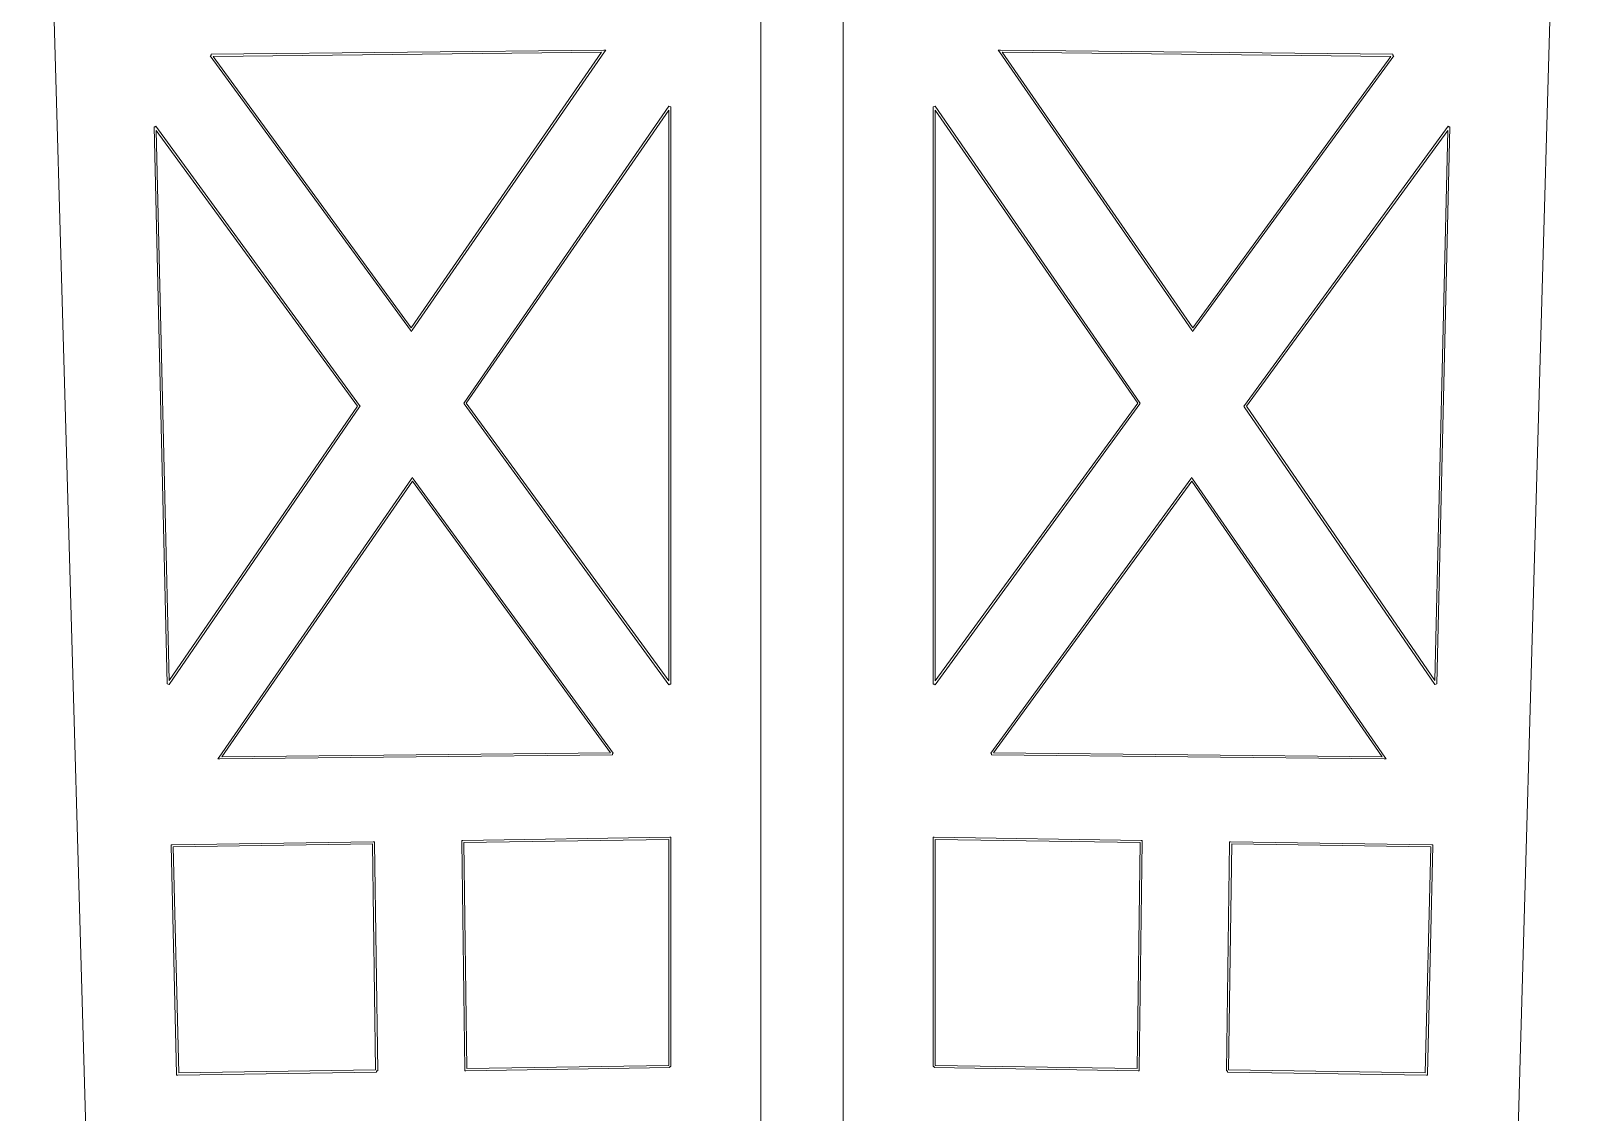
# Model space of a CAD drawing. Header units: inches. Extents: x -28.6 to 20.8, y -14.2 to 28.3.
# Drawn here: x -9.966 to -7.776, y 25.534 to 27.069 of the extents above; entities that cross this region are included whole.
import ezdxf

# ---------------------------------------------------------------- set-up
doc = ezdxf.new("R2010")
doc.units = ezdxf.units.IN
doc.header["$MEASUREMENT"] = 0
doc.layers.add('Layer 1', color=7, linetype='Continuous')

msp = doc.modelspace()

# ---------------------------------------------------------------- linework, layer by layer
at = {"layer": 'Layer 1', "lineweight": 9}
for points, knots in [([(-8.7305, 28.2696), (-8.7349, 28.271), (-8.7394, 28.272), (-8.7438, 28.2726), (-8.7438, 28.2726), (-8.7454, 28.2727), (-8.7471, 28.2727), (-8.7489, 28.2726), (-8.7489, 28.2726), (-8.7506, 28.2725), (-8.7525, 28.2723), (-8.7545, 28.272), (-8.7545, 28.272), (-8.7545, 28.272), (-8.7547, 28.2735), (-8.7547, 28.2735), (-8.7547, 28.2735), (-8.7547, 28.2735), (-8.7545, 28.272), (-8.7545, 28.272), (-8.7545, 28.272), (-8.759, 28.2714), (-8.7634, 28.2704), (-8.7678, 28.269), (-8.7678, 28.269), (-8.7678, 28.269), (-8.7678, 28.269), (-8.7678, 28.269), (-8.7678, 28.269), (-8.7722, 28.2676), (-8.7766, 28.2659), (-8.7809, 28.2637), (-8.7809, 28.2637), (-8.7909, 28.2566), (-8.7986, 28.249), (-8.8039, 28.2409), (-8.8039, 28.2409), (-8.8092, 28.2327), (-8.8121, 28.224), (-8.8129, 28.2146), (-8.8129, 28.2146), (-8.8129, 28.2146), (-8.8129, 25.4254), (-8.8129, 25.4254), (-8.8129, 25.4254), (-8.8129, 25.4254), (-8.8144, 25.4254), (-8.8144, 25.4254), (-8.8144, 25.4254), (-8.8144, 25.4254), (-8.8144, 25.4239), (-8.8144, 25.4239), (-8.8144, 25.4239), (-8.8144, 25.4239), (-8.9284, 25.4239), (-8.9284, 25.4239), (-8.9284, 25.4239), (-8.9284, 25.4239), (-8.9284, 25.4254), (-8.9284, 25.4254), (-8.9284, 25.4254), (-8.9284, 25.4254), (-8.9299, 25.4254), (-8.9299, 25.4254), (-8.9299, 25.4254), (-8.9299, 25.4254), (-8.9299, 28.2153), (-8.9299, 28.2153), (-8.9299, 28.2153), (-8.9307, 28.2247), (-8.9337, 28.2334), (-8.939, 28.2415), (-8.939, 28.2415), (-8.9443, 28.2497), (-8.9519, 28.2573), (-8.962, 28.2644), (-8.962, 28.2644), (-8.9666, 28.2667), (-8.9713, 28.2686), (-8.9761, 28.27), (-8.9761, 28.27), (-8.9809, 28.2715), (-8.9857, 28.2725), (-8.9904, 28.2729), (-8.9904, 28.2729), (-8.9904, 28.2729), (-8.9904, 28.2729), (-8.9904, 28.2729), (-8.9904, 28.2729), (-8.9915, 28.273), (-8.9928, 28.273), (-8.9943, 28.273), (-8.9943, 28.273), (-8.9958, 28.2729), (-8.9975, 28.2728), (-8.9994, 28.2726), (-8.9994, 28.2726), (-9.0038, 28.272), (-9.0083, 28.271), (-9.0127, 28.2696), (-9.0127, 28.2696), (-9.0127, 28.2696), (-9.0127, 28.2696), (-9.0127, 28.2696), (-9.0127, 28.2696), (-9.0171, 28.2682), (-9.0214, 28.2664), (-9.0257, 28.2643), (-9.0257, 28.2643), (-9.0358, 28.2572), (-9.0435, 28.2496), (-9.0488, 28.2415), (-9.0488, 28.2415), (-9.054, 28.2333), (-9.057, 28.2246), (-9.0578, 28.2152), (-9.0578, 28.2152), (-9.0578, 28.2097), (-9.0577, 28.1878), (-9.0577, 28.1659), (-9.0577, 28.1659), (-9.0577, 28.1439), (-9.0577, 28.1219), (-9.0576, 28.1166), (-9.0576, 28.1166), (-9.0576, 28.1166), (-9.0591, 28.1166), (-9.0591, 28.1166), (-9.0591, 28.1166), (-9.0591, 28.1166), (-9.0591, 28.1151), (-9.0591, 28.1151), (-9.0591, 28.1151), (-9.0591, 28.1151), (-9.818, 28.1073), (-9.818, 28.1073), (-9.818, 28.1073), (-9.818, 28.1073), (-9.818, 28.1088), (-9.818, 28.1088), (-9.818, 28.1088), (-9.818, 28.1088), (-9.8195, 28.1089), (-9.8195, 28.1089), (-9.8195, 28.1089), (-9.8174, 28.1449), (-9.8181, 28.1741), (-9.8215, 28.1964), (-9.8215, 28.1964), (-9.8248, 28.2185), (-9.8309, 28.2338), (-9.8395, 28.2425), (-9.8395, 28.2425), (-9.8527, 28.2557), (-9.8671, 28.2634), (-9.8827, 28.2654), (-9.8827, 28.2654), (-9.8983, 28.2674), (-9.9151, 28.2637), (-9.9331, 28.2546), (-9.9331, 28.2546), (-9.9442, 28.2459), (-9.9523, 28.2366), (-9.9576, 28.2264), (-9.9576, 28.2264), (-9.9629, 28.2163), (-9.9654, 28.2054), (-9.9649, 28.1937), (-9.9649, 28.1937), (-9.9649, 28.1937), (-9.9664, 28.1936), (-9.9664, 28.1936), (-9.9664, 28.1936), (-9.9664, 28.1936), (-9.9649, 28.1937), (-9.9649, 28.1937), (-9.9649, 28.1937), (-9.9649, 28.1937), (-9.7894, 22.0477), (-9.7894, 22.0477), (-9.7894, 22.0477), (-9.7894, 22.0477), (-9.7909, 22.0476), (-9.7909, 22.0476), (-9.7909, 22.0476), (-9.7909, 22.0476), (-9.7894, 22.0476), (-9.7894, 22.0476), (-9.7894, 22.0476), (-9.7928, 21.9938), (-9.7875, 21.9606), (-9.7738, 21.9479), (-9.7738, 21.9479), (-9.7738, 21.9479), (-9.7738, 21.9478), (-9.7738, 21.9478), (-9.7738, 21.9478), (-9.7633, 21.9374), (-9.7519, 21.9313), (-9.7396, 21.9298), (-9.7396, 21.9298), (-9.7273, 21.9282), (-9.714, 21.931), (-9.6998, 21.9383), (-9.6998, 21.9383), (-9.6909, 21.945), (-9.6842, 21.9522), (-9.6799, 21.9601), (-9.6799, 21.9601), (-9.6755, 21.968), (-9.6735, 21.9765), (-9.6737, 21.9856), (-9.6737, 21.9856), (-9.6737, 21.9856), (-9.6756, 22.0672), (-9.6756, 22.0672), (-9.6756, 22.0672), (-9.6756, 22.0672), (-9.6741, 22.0673), (-9.6741, 22.0673), (-9.6741, 22.0673), (-9.6741, 22.0673), (-9.6741, 22.0688), (-9.6741, 22.0688), (-9.6741, 22.0688), (-9.6741, 22.0688), (-9.0591, 22.0776), (-9.0591, 22.0776), (-9.0591, 22.0776), (-9.0591, 22.0776), (-9.0591, 22.0761), (-9.0591, 22.0761), (-9.0591, 22.0761), (-9.0591, 22.0761), (-9.0576, 22.0759), (-9.0576, 22.0759), (-9.0576, 22.0759), (-9.0737, 21.9271), (-9.0987, 21.8015), (-9.1326, 21.6993), (-9.1326, 21.6993), (-9.1664, 21.5973), (-9.2092, 21.5185), (-9.2608, 21.4629), (-9.2608, 21.4629), (-9.2608, 21.4629), (-9.2573, 21.4231), (-9.2573, 21.4231), (-9.2573, 21.4231), (-9.2349, 21.4266), (-9.2124, 21.4298), (-9.1899, 21.4328), (-9.1899, 21.4328), (-9.1351, 21.4399), (-9.0798, 21.4453), (-9.0241, 21.4489), (-9.0241, 21.4489), (-9.0241, 21.4489), (-9.024, 21.4474), (-9.024, 21.4474), (-9.024, 21.4474), (-9.024, 21.4474), (-9.0225, 21.4475), (-9.0225, 21.4475), (-9.0225, 21.4475), (-9.0225, 21.4475), (-8.994, 21.0458), (-8.994, 21.0458), (-8.994, 21.0458), (-8.994, 21.0458), (-8.8616, 21.1797), (-8.8616, 21.1797), (-8.8616, 21.1797), (-8.8616, 21.1797), (-8.8605, 21.1786), (-8.8605, 21.1786), (-8.8605, 21.1786), (-8.8605, 21.1786), (-8.8594, 21.1797), (-8.8594, 21.1797), (-8.8594, 21.1797), (-8.8594, 21.1797), (-8.727, 21.0458), (-8.727, 21.0458), (-8.727, 21.0458), (-8.727, 21.0458), (-8.6985, 21.4475), (-8.6985, 21.4475), (-8.6985, 21.4475), (-8.6985, 21.4475), (-8.697, 21.4474), (-8.697, 21.4474), (-8.697, 21.4474), (-8.697, 21.4474), (-8.6969, 21.4493), (-8.6969, 21.4493), (-8.6969, 21.4493), (-8.6419, 21.4456), (-8.5868, 21.4402), (-8.5316, 21.4328), (-8.5316, 21.4328), (-8.5161, 21.4308), (-8.5007, 21.4286), (-8.4853, 21.4263), (-8.4853, 21.4263), (-8.4853, 21.4263), (-8.4821, 21.4629), (-8.4821, 21.4629), (-8.4821, 21.4629), (-8.5337, 21.5185), (-8.5765, 21.5973), (-8.6103, 21.6993), (-8.6103, 21.6993), (-8.6442, 21.8015), (-8.6692, 21.9271), (-8.6852, 22.0759), (-8.6852, 22.0759), (-8.6852, 22.0759), (-8.6838, 22.0761), (-8.6838, 22.0761), (-8.6838, 22.0761), (-8.6838, 22.0761), (-8.6837, 22.0776), (-8.6837, 22.0776), (-8.6837, 22.0776), (-8.6837, 22.0776), (-8.0687, 22.0688), (-8.0687, 22.0688), (-8.0687, 22.0688), (-8.0687, 22.0688), (-8.0688, 22.0673), (-8.0688, 22.0673), (-8.0688, 22.0673), (-8.0688, 22.0673), (-8.0673, 22.0672), (-8.0673, 22.0672), (-8.0673, 22.0672), (-8.0673, 22.0672), (-8.0692, 21.9856), (-8.0692, 21.9856), (-8.0692, 21.9856), (-8.0694, 21.9765), (-8.0673, 21.968), (-8.063, 21.9601), (-8.063, 21.9601), (-8.0586, 21.9522), (-8.052, 21.945), (-8.0431, 21.9383), (-8.0431, 21.9383), (-8.0288, 21.931), (-8.0155, 21.9282), (-8.0032, 21.9298), (-8.0032, 21.9298), (-7.9909, 21.9313), (-7.9795, 21.9374), (-7.9691, 21.9478), (-7.9691, 21.9478), (-7.9691, 21.9478), (-7.9691, 21.9479), (-7.9691, 21.9479), (-7.9691, 21.9479), (-7.9553, 21.9606), (-7.9501, 21.9938), (-7.9534, 22.0476), (-7.9534, 22.0476), (-7.9534, 22.0476), (-7.9519, 22.0476), (-7.9519, 22.0476), (-7.9519, 22.0476), (-7.9519, 22.0476), (-7.9534, 22.0477), (-7.9534, 22.0477), (-7.9534, 22.0477), (-7.9534, 22.0477), (-7.778, 28.1937), (-7.778, 28.1937), (-7.778, 28.1937), (-7.778, 28.1937), (-7.7765, 28.1936), (-7.7765, 28.1936), (-7.7765, 28.1936), (-7.7765, 28.1936), (-7.778, 28.1937), (-7.778, 28.1937), (-7.778, 28.1937), (-7.7775, 28.2054), (-7.7799, 28.2163), (-7.7852, 28.2264), (-7.7852, 28.2264), (-7.7905, 28.2366), (-7.7987, 28.2459), (-7.8097, 28.2546), (-7.8097, 28.2546), (-7.8278, 28.2637), (-7.8446, 28.2674), (-7.8602, 28.2654), (-7.8602, 28.2654), (-7.8757, 28.2634), (-7.8901, 28.2557), (-7.9034, 28.2425), (-7.9034, 28.2425), (-7.912, 28.2338), (-7.918, 28.2185), (-7.9214, 28.1964), (-7.9214, 28.1964), (-7.9248, 28.1741), (-7.9254, 28.1449), (-7.9234, 28.1089), (-7.9234, 28.1089), (-7.9234, 28.1089), (-7.9249, 28.1088), (-7.9249, 28.1088), (-7.9249, 28.1088), (-7.9249, 28.1088), (-7.9249, 28.1073), (-7.9249, 28.1073), (-7.9249, 28.1073), (-7.9249, 28.1073), (-8.6838, 28.1151), (-8.6838, 28.1151), (-8.6838, 28.1151), (-8.6838, 28.1151), (-8.6838, 28.1166), (-8.6838, 28.1166), (-8.6838, 28.1166), (-8.6838, 28.1166), (-8.6852, 28.1166), (-8.6852, 28.1166), (-8.6852, 28.1166), (-8.6853, 28.1218), (-8.6853, 28.1439), (-8.6853, 28.1659), (-8.6853, 28.1659), (-8.6854, 28.1878), (-8.6854, 28.2097), (-8.6854, 28.2152), (-8.6854, 28.2152), (-8.6862, 28.2246), (-8.6892, 28.2333), (-8.6945, 28.2415), (-8.6945, 28.2415), (-8.6998, 28.2496), (-8.7074, 28.2572), (-8.7175, 28.2643), (-8.7175, 28.2643), (-8.7218, 28.2664), (-8.7262, 28.2682), (-8.7305, 28.2696), (-8.7305, 28.2696), (-8.7305, 28.2696), (-8.7305, 28.2696), (-8.7305, 28.2696)], [0, 0, 0, 0, 0.00885, 0.00885, 0.00885, 0.00885, 0.017699, 0.017699, 0.017699, 0.017699, 0.026549, 0.026549, 0.026549, 0.026549, 0.035398, 0.035398, 0.035398, 0.035398, 0.044248, 0.044248, 0.044248, 0.044248, 0.053097, 0.053097, 0.053097, 0.053097, 0.061947, 0.061947, 0.061947, 0.061947, 0.070796, 0.070796, 0.070796, 0.070796, 0.079646, 0.079646, 0.079646, 0.079646, 0.088496, 0.088496, 0.088496, 0.088496, 0.097345, 0.097345, 0.097345, 0.097345, 0.106195, 0.106195, 0.106195, 0.106195, 0.115044, 0.115044, 0.115044, 0.115044, 0.123894, 0.123894, 0.123894, 0.123894, 0.132743, 0.132743, 0.132743, 0.132743, 0.141593, 0.141593, 0.141593, 0.141593, 0.150442, 0.150442, 0.150442, 0.150442, 0.159292, 0.159292, 0.159292, 0.159292, 0.168142, 0.168142, 0.168142, 0.168142, 0.176991, 0.176991, 0.176991, 0.176991, 0.185841, 0.185841, 0.185841, 0.185841, 0.19469, 0.19469, 0.19469, 0.19469, 0.20354, 0.20354, 0.20354, 0.20354, 0.212389, 0.212389, 0.212389, 0.212389, 0.221239, 0.221239, 0.221239, 0.221239, 0.230088, 0.230088, 0.230088, 0.230088, 0.238938, 0.238938, 0.238938, 0.238938, 0.247788, 0.247788, 0.247788, 0.247788, 0.256637, 0.256637, 0.256637, 0.256637, 0.265487, 0.265487, 0.265487, 0.265487, 0.274336, 0.274336, 0.274336, 0.274336, 0.283186, 0.283186, 0.283186, 0.283186, 0.292035, 0.292035, 0.292035, 0.292035, 0.300885, 0.300885, 0.300885, 0.300885, 0.309735, 0.309735, 0.309735, 0.309735, 0.318584, 0.318584, 0.318584, 0.318584, 0.327434, 0.327434, 0.327434, 0.327434, 0.336283, 0.336283, 0.336283, 0.336283, 0.345133, 0.345133, 0.345133, 0.345133, 0.353982, 0.353982, 0.353982, 0.353982, 0.362832, 0.362832, 0.362832, 0.362832, 0.371681, 0.371681, 0.371681, 0.371681, 0.380531, 0.380531, 0.380531, 0.380531, 0.389381, 0.389381, 0.389381, 0.389381, 0.39823, 0.39823, 0.39823, 0.39823, 0.40708, 0.40708, 0.40708, 0.40708, 0.415929, 0.415929, 0.415929, 0.415929, 0.424779, 0.424779, 0.424779, 0.424779, 0.433628, 0.433628, 0.433628, 0.433628, 0.442478, 0.442478, 0.442478, 0.442478, 0.451327, 0.451327, 0.451327, 0.451327, 0.460177, 0.460177, 0.460177, 0.460177, 0.469027, 0.469027, 0.469027, 0.469027, 0.477876, 0.477876, 0.477876, 0.477876, 0.486726, 0.486726, 0.486726, 0.486726, 0.495575, 0.495575, 0.495575, 0.495575, 0.504425, 0.504425, 0.504425, 0.504425, 0.513274, 0.513274, 0.513274, 0.513274, 0.522124, 0.522124, 0.522124, 0.522124, 0.530973, 0.530973, 0.530973, 0.530973, 0.539823, 0.539823, 0.539823, 0.539823, 0.548673, 0.548673, 0.548673, 0.548673, 0.557522, 0.557522, 0.557522, 0.557522, 0.566372, 0.566372, 0.566372, 0.566372, 0.575221, 0.575221, 0.575221, 0.575221, 0.584071, 0.584071, 0.584071, 0.584071, 0.59292, 0.59292, 0.59292, 0.59292, 0.60177, 0.60177, 0.60177, 0.60177, 0.610619, 0.610619, 0.610619, 0.610619, 0.619469, 0.619469, 0.619469, 0.619469, 0.628319, 0.628319, 0.628319, 0.628319, 0.637168, 0.637168, 0.637168, 0.637168, 0.646018, 0.646018, 0.646018, 0.646018, 0.654867, 0.654867, 0.654867, 0.654867, 0.663717, 0.663717, 0.663717, 0.663717, 0.672566, 0.672566, 0.672566, 0.672566, 0.681416, 0.681416, 0.681416, 0.681416, 0.690265, 0.690265, 0.690265, 0.690265, 0.699115, 0.699115, 0.699115, 0.699115, 0.707965, 0.707965, 0.707965, 0.707965, 0.716814, 0.716814, 0.716814, 0.716814, 0.725664, 0.725664, 0.725664, 0.725664, 0.734513, 0.734513, 0.734513, 0.734513, 0.743363, 0.743363, 0.743363, 0.743363, 0.752212, 0.752212, 0.752212, 0.752212, 0.761062, 0.761062, 0.761062, 0.761062, 0.769912, 0.769912, 0.769912, 0.769912, 0.778761, 0.778761, 0.778761, 0.778761, 0.787611, 0.787611, 0.787611, 0.787611, 0.79646, 0.79646, 0.79646, 0.79646, 0.80531, 0.80531, 0.80531, 0.80531, 0.814159, 0.814159, 0.814159, 0.814159, 0.823009, 0.823009, 0.823009, 0.823009, 0.831858, 0.831858, 0.831858, 0.831858, 0.840708, 0.840708, 0.840708, 0.840708, 0.849558, 0.849558, 0.849558, 0.849558, 0.858407, 0.858407, 0.858407, 0.858407, 0.867257, 0.867257, 0.867257, 0.867257, 0.876106, 0.876106, 0.876106, 0.876106, 0.884956, 0.884956, 0.884956, 0.884956, 0.893805, 0.893805, 0.893805, 0.893805, 0.902655, 0.902655, 0.902655, 0.902655, 0.911504, 0.911504, 0.911504, 0.911504, 0.920354, 0.920354, 0.920354, 0.920354, 0.929204, 0.929204, 0.929204, 0.929204, 0.938053, 0.938053, 0.938053, 0.938053, 0.946903, 0.946903, 0.946903, 0.946903, 0.955752, 0.955752, 0.955752, 0.955752, 0.964602, 0.964602, 0.964602, 0.964602, 0.973451, 0.973451, 0.973451, 0.973451, 0.982301, 0.982301, 0.982301, 0.982301, 0.99115, 0.99115, 0.99115, 0.99115, 1, 1, 1, 1]), ([(-9.7104, 27.0357), (-9.7104, 27.0357), (-9.153, 27.0416), (-9.153, 27.0416), (-9.153, 27.0416), (-9.153, 27.0416), (-9.1502, 27.0416), (-9.1502, 27.0416), (-9.1502, 27.0416), (-9.1502, 27.0416), (-9.1518, 27.0392), (-9.1518, 27.0392), (-9.1518, 27.0392), (-9.1518, 27.0392), (-9.425, 26.6441), (-9.425, 26.6441), (-9.425, 26.6441), (-9.425, 26.6441), (-9.4262, 26.6424), (-9.4262, 26.6424), (-9.4262, 26.6424), (-9.4262, 26.6424), (-9.4274, 26.6441), (-9.4274, 26.6441), (-9.4274, 26.6441), (-9.4274, 26.6441), (-9.7116, 27.0333), (-9.7116, 27.0333), (-9.7116, 27.0333), (-9.7116, 27.0333), (-9.7104, 27.0342), (-9.7104, 27.0342), (-9.7104, 27.0342), (-9.7104, 27.0342), (-9.7104, 27.0357), (-9.7104, 27.0357)], [0, 0, 0, 0, 0.111111, 0.111111, 0.111111, 0.111111, 0.222222, 0.222222, 0.222222, 0.222222, 0.333333, 0.333333, 0.333333, 0.333333, 0.444444, 0.444444, 0.444444, 0.444444, 0.555556, 0.555556, 0.555556, 0.555556, 0.666667, 0.666667, 0.666667, 0.666667, 0.777778, 0.777778, 0.777778, 0.777778, 0.888889, 0.888889, 0.888889, 0.888889, 1, 1, 1, 1]), ([(-9.1559, 27.0385), (-9.1559, 27.0385), (-9.7075, 27.0327), (-9.7075, 27.0327), (-9.7075, 27.0327), (-9.7075, 27.0327), (-9.4263, 26.6475), (-9.4263, 26.6475), (-9.4263, 26.6475), (-9.4263, 26.6475), (-9.1559, 27.0385), (-9.1559, 27.0385)], [0, 0, 0, 0, 0.333333, 0.333333, 0.333333, 0.333333, 0.666667, 0.666667, 0.666667, 0.666667, 1, 1, 1, 1]), ([(-8.5898, 27.0416), (-8.5898, 27.0416), (-8.0325, 27.0357), (-8.0325, 27.0357), (-8.0325, 27.0357), (-8.0325, 27.0357), (-8.0325, 27.0342), (-8.0325, 27.0342), (-8.0325, 27.0342), (-8.0325, 27.0342), (-8.0313, 27.0333), (-8.0313, 27.0333), (-8.0313, 27.0333), (-8.0313, 27.0333), (-8.3154, 26.6441), (-8.3154, 26.6441), (-8.3154, 26.6441), (-8.3154, 26.6441), (-8.3167, 26.6424), (-8.3167, 26.6424), (-8.3167, 26.6424), (-8.3167, 26.6424), (-8.3179, 26.6441), (-8.3179, 26.6441), (-8.3179, 26.6441), (-8.3179, 26.6441), (-8.5911, 27.0392), (-8.5911, 27.0392), (-8.5911, 27.0392), (-8.5911, 27.0392), (-8.5927, 27.0416), (-8.5927, 27.0416), (-8.5927, 27.0416), (-8.5927, 27.0416), (-8.5898, 27.0416), (-8.5898, 27.0416)], [0, 0, 0, 0, 0.111111, 0.111111, 0.111111, 0.111111, 0.222222, 0.222222, 0.222222, 0.222222, 0.333333, 0.333333, 0.333333, 0.333333, 0.444444, 0.444444, 0.444444, 0.444444, 0.555556, 0.555556, 0.555556, 0.555556, 0.666667, 0.666667, 0.666667, 0.666667, 0.777778, 0.777778, 0.777778, 0.777778, 0.888889, 0.888889, 0.888889, 0.888889, 1, 1, 1, 1]), ([(-8.0354, 27.0327), (-8.0354, 27.0327), (-8.587, 27.0385), (-8.587, 27.0385), (-8.587, 27.0385), (-8.587, 27.0385), (-8.3166, 26.6475), (-8.3166, 26.6475), (-8.3166, 26.6475), (-8.3166, 26.6475), (-8.0354, 27.0327), (-8.0354, 27.0327)], [0, 0, 0, 0, 0.333333, 0.333333, 0.333333, 0.333333, 0.666667, 0.666667, 0.666667, 0.666667, 1, 1, 1, 1]), ([(-9.0576, 26.9611), (-9.0576, 26.9611), (-9.0576, 26.1419), (-9.0576, 26.1419), (-9.0576, 26.1419), (-9.0576, 26.1419), (-9.0591, 26.1419), (-9.0591, 26.1419), (-9.0591, 26.1419), (-9.0591, 26.1419), (-9.0603, 26.141), (-9.0603, 26.141), (-9.0603, 26.141), (-9.0603, 26.141), (-9.3512, 26.5396), (-9.3512, 26.5396), (-9.3512, 26.5396), (-9.3512, 26.5396), (-9.3518, 26.5404), (-9.3518, 26.5404), (-9.3518, 26.5404), (-9.3518, 26.5404), (-9.3512, 26.5413), (-9.3512, 26.5413), (-9.3512, 26.5413), (-9.3512, 26.5413), (-9.0603, 26.962), (-9.0603, 26.962), (-9.0603, 26.962), (-9.0603, 26.962), (-9.0576, 26.9611), (-9.0576, 26.9611)], [0, 0, 0, 0, 0.125, 0.125, 0.125, 0.125, 0.25, 0.25, 0.25, 0.25, 0.375, 0.375, 0.375, 0.375, 0.5, 0.5, 0.5, 0.5, 0.625, 0.625, 0.625, 0.625, 0.75, 0.75, 0.75, 0.75, 0.875, 0.875, 0.875, 0.875, 1, 1, 1, 1]), ([(-8.6853, 26.1419), (-8.6853, 26.1419), (-8.6853, 26.9611), (-8.6853, 26.9611), (-8.6853, 26.9611), (-8.6853, 26.9611), (-8.6825, 26.962), (-8.6825, 26.962), (-8.6825, 26.962), (-8.6825, 26.962), (-8.3916, 26.5413), (-8.3916, 26.5413), (-8.3916, 26.5413), (-8.3916, 26.5413), (-8.3911, 26.5404), (-8.3911, 26.5404), (-8.3911, 26.5404), (-8.3911, 26.5404), (-8.3917, 26.5396), (-8.3917, 26.5396), (-8.3917, 26.5396), (-8.3917, 26.5396), (-8.6825, 26.141), (-8.6825, 26.141), (-8.6825, 26.141), (-8.6825, 26.141), (-8.6838, 26.1419), (-8.6838, 26.1419), (-8.6838, 26.1419), (-8.6838, 26.1419), (-8.6853, 26.1419), (-8.6853, 26.1419)], [0, 0, 0, 0, 0.125, 0.125, 0.125, 0.125, 0.25, 0.25, 0.25, 0.25, 0.375, 0.375, 0.375, 0.375, 0.5, 0.5, 0.5, 0.5, 0.625, 0.625, 0.625, 0.625, 0.75, 0.75, 0.75, 0.75, 0.875, 0.875, 0.875, 0.875, 1, 1, 1, 1]), ([(-9.0606, 26.1465), (-9.0606, 26.1465), (-9.0606, 26.9563), (-9.0606, 26.9563), (-9.0606, 26.9563), (-9.0606, 26.9563), (-9.3481, 26.5405), (-9.3481, 26.5405), (-9.3481, 26.5405), (-9.3481, 26.5405), (-9.0606, 26.1465), (-9.0606, 26.1465)], [0, 0, 0, 0, 0.333333, 0.333333, 0.333333, 0.333333, 0.666667, 0.666667, 0.666667, 0.666667, 1, 1, 1, 1]), ([(-8.6823, 26.9563), (-8.6823, 26.9563), (-8.6823, 26.1465), (-8.6823, 26.1465), (-8.6823, 26.1465), (-8.6823, 26.1465), (-8.3947, 26.5405), (-8.3947, 26.5405), (-8.3947, 26.5405), (-8.3947, 26.5405), (-8.6823, 26.9563), (-8.6823, 26.9563)], [0, 0, 0, 0, 0.333333, 0.333333, 0.333333, 0.333333, 0.666667, 0.666667, 0.666667, 0.666667, 1, 1, 1, 1]), ([(-9.7726, 26.1424), (-9.7726, 26.1424), (-9.7915, 26.9326), (-9.7915, 26.9326), (-9.7915, 26.9326), (-9.7915, 26.9326), (-9.79, 26.9326), (-9.79, 26.9326), (-9.79, 26.9326), (-9.79, 26.9326), (-9.7887, 26.9335), (-9.7887, 26.9335), (-9.7887, 26.9335), (-9.7887, 26.9335), (-9.4995, 26.5373), (-9.4995, 26.5373), (-9.4995, 26.5373), (-9.4995, 26.5373), (-9.4989, 26.5364), (-9.4989, 26.5364), (-9.4989, 26.5364), (-9.4989, 26.5364), (-9.4995, 26.5356), (-9.4995, 26.5356), (-9.4995, 26.5356), (-9.4995, 26.5356), (-9.7699, 26.1416), (-9.7699, 26.1416), (-9.7699, 26.1416), (-9.7699, 26.1416), (-9.7726, 26.1424), (-9.7726, 26.1424)], [0, 0, 0, 0, 0.125, 0.125, 0.125, 0.125, 0.25, 0.25, 0.25, 0.25, 0.375, 0.375, 0.375, 0.375, 0.5, 0.5, 0.5, 0.5, 0.625, 0.625, 0.625, 0.625, 0.75, 0.75, 0.75, 0.75, 0.875, 0.875, 0.875, 0.875, 1, 1, 1, 1]), ([(-9.7883, 26.9278), (-9.7883, 26.9278), (-9.7698, 26.1471), (-9.7698, 26.1471), (-9.7698, 26.1471), (-9.7698, 26.1471), (-9.5026, 26.5364), (-9.5026, 26.5364), (-9.5026, 26.5364), (-9.5026, 26.5364), (-9.7883, 26.9278), (-9.7883, 26.9278)], [0, 0, 0, 0, 0.333333, 0.333333, 0.333333, 0.333333, 0.666667, 0.666667, 0.666667, 0.666667, 1, 1, 1, 1]), ([(-7.9514, 26.9326), (-7.9514, 26.9326), (-7.9702, 26.1424), (-7.9702, 26.1424), (-7.9702, 26.1424), (-7.9702, 26.1424), (-7.973, 26.1416), (-7.973, 26.1416), (-7.973, 26.1416), (-7.973, 26.1416), (-8.2434, 26.5356), (-8.2434, 26.5356), (-8.2434, 26.5356), (-8.2434, 26.5356), (-8.244, 26.5364), (-8.244, 26.5364), (-8.244, 26.5364), (-8.244, 26.5364), (-8.2433, 26.5373), (-8.2433, 26.5373), (-8.2433, 26.5373), (-8.2433, 26.5373), (-7.9541, 26.9335), (-7.9541, 26.9335), (-7.9541, 26.9335), (-7.9541, 26.9335), (-7.9529, 26.9326), (-7.9529, 26.9326), (-7.9529, 26.9326), (-7.9529, 26.9326), (-7.9514, 26.9326), (-7.9514, 26.9326)], [0, 0, 0, 0, 0.125, 0.125, 0.125, 0.125, 0.25, 0.25, 0.25, 0.25, 0.375, 0.375, 0.375, 0.375, 0.5, 0.5, 0.5, 0.5, 0.625, 0.625, 0.625, 0.625, 0.75, 0.75, 0.75, 0.75, 0.875, 0.875, 0.875, 0.875, 1, 1, 1, 1]), ([(-7.9731, 26.1471), (-7.9731, 26.1471), (-7.9545, 26.9278), (-7.9545, 26.9278), (-7.9545, 26.9278), (-7.9545, 26.9278), (-8.2403, 26.5364), (-8.2403, 26.5364), (-8.2403, 26.5364), (-8.2403, 26.5364), (-7.9731, 26.1471), (-7.9731, 26.1471)], [0, 0, 0, 0, 0.333333, 0.333333, 0.333333, 0.333333, 0.666667, 0.666667, 0.666667, 0.666667, 1, 1, 1, 1]), ([(-9.1406, 26.0416), (-9.1406, 26.0416), (-9.698, 26.0357), (-9.698, 26.0357), (-9.698, 26.0357), (-9.698, 26.0357), (-9.7008, 26.0357), (-9.7008, 26.0357), (-9.7008, 26.0357), (-9.7008, 26.0357), (-9.6992, 26.0381), (-9.6992, 26.0381), (-9.6992, 26.0381), (-9.6992, 26.0381), (-9.426, 26.4332), (-9.426, 26.4332), (-9.426, 26.4332), (-9.426, 26.4332), (-9.4248, 26.4349), (-9.4248, 26.4349), (-9.4248, 26.4349), (-9.4248, 26.4349), (-9.4236, 26.4332), (-9.4236, 26.4332), (-9.4236, 26.4332), (-9.4236, 26.4332), (-9.1394, 26.0439), (-9.1394, 26.0439), (-9.1394, 26.0439), (-9.1394, 26.0439), (-9.1406, 26.0431), (-9.1406, 26.0431), (-9.1406, 26.0431), (-9.1406, 26.0431), (-9.1406, 26.0416), (-9.1406, 26.0416)], [0, 0, 0, 0, 0.111111, 0.111111, 0.111111, 0.111111, 0.222222, 0.222222, 0.222222, 0.222222, 0.333333, 0.333333, 0.333333, 0.333333, 0.444444, 0.444444, 0.444444, 0.444444, 0.555556, 0.555556, 0.555556, 0.555556, 0.666667, 0.666667, 0.666667, 0.666667, 0.777778, 0.777778, 0.777778, 0.777778, 0.888889, 0.888889, 0.888889, 0.888889, 1, 1, 1, 1]), ([(-8.0449, 26.0357), (-8.0449, 26.0357), (-8.6023, 26.0416), (-8.6023, 26.0416), (-8.6023, 26.0416), (-8.6023, 26.0416), (-8.6023, 26.0431), (-8.6023, 26.0431), (-8.6023, 26.0431), (-8.6023, 26.0431), (-8.6035, 26.0439), (-8.6035, 26.0439), (-8.6035, 26.0439), (-8.6035, 26.0439), (-8.3193, 26.4332), (-8.3193, 26.4332), (-8.3193, 26.4332), (-8.3193, 26.4332), (-8.3181, 26.4349), (-8.3181, 26.4349), (-8.3181, 26.4349), (-8.3181, 26.4349), (-8.3169, 26.4332), (-8.3169, 26.4332), (-8.3169, 26.4332), (-8.3169, 26.4332), (-8.0437, 26.0381), (-8.0437, 26.0381), (-8.0437, 26.0381), (-8.0437, 26.0381), (-8.042, 26.0357), (-8.042, 26.0357), (-8.042, 26.0357), (-8.042, 26.0357), (-8.0449, 26.0357), (-8.0449, 26.0357)], [0, 0, 0, 0, 0.111111, 0.111111, 0.111111, 0.111111, 0.222222, 0.222222, 0.222222, 0.222222, 0.333333, 0.333333, 0.333333, 0.333333, 0.444444, 0.444444, 0.444444, 0.444444, 0.555556, 0.555556, 0.555556, 0.555556, 0.666667, 0.666667, 0.666667, 0.666667, 0.777778, 0.777778, 0.777778, 0.777778, 0.888889, 0.888889, 0.888889, 0.888889, 1, 1, 1, 1]), ([(-9.6951, 26.0387), (-9.6951, 26.0387), (-9.1435, 26.0445), (-9.1435, 26.0445), (-9.1435, 26.0445), (-9.1435, 26.0445), (-9.4247, 26.4297), (-9.4247, 26.4297), (-9.4247, 26.4297), (-9.4247, 26.4297), (-9.6951, 26.0387), (-9.6951, 26.0387)], [0, 0, 0, 0, 0.333333, 0.333333, 0.333333, 0.333333, 0.666667, 0.666667, 0.666667, 0.666667, 1, 1, 1, 1]), ([(-8.5993, 26.0445), (-8.5993, 26.0445), (-8.0478, 26.0387), (-8.0478, 26.0387), (-8.0478, 26.0387), (-8.0478, 26.0387), (-8.3181, 26.4297), (-8.3181, 26.4297), (-8.3181, 26.4297), (-8.3181, 26.4297), (-8.5993, 26.0445), (-8.5993, 26.0445)], [0, 0, 0, 0, 0.333333, 0.333333, 0.333333, 0.333333, 0.666667, 0.666667, 0.666667, 0.666667, 1, 1, 1, 1]), ([(-9.4754, 25.5914), (-9.4754, 25.5914), (-9.7579, 25.587), (-9.7579, 25.587), (-9.7579, 25.587), (-9.7579, 25.587), (-9.7594, 25.587), (-9.7594, 25.587), (-9.7594, 25.587), (-9.7594, 25.587), (-9.7594, 25.5885), (-9.7594, 25.5885), (-9.7594, 25.5885), (-9.7594, 25.5885), (-9.7672, 25.9124), (-9.7672, 25.9124), (-9.7672, 25.9124), (-9.7672, 25.9124), (-9.7672, 25.9139), (-9.7672, 25.9139), (-9.7672, 25.9139), (-9.7672, 25.9139), (-9.7657, 25.9139), (-9.7657, 25.9139), (-9.7657, 25.9139), (-9.7657, 25.9139), (-9.4801, 25.9182), (-9.4801, 25.9182), (-9.4801, 25.9182), (-9.4801, 25.9182), (-9.4786, 25.9183), (-9.4786, 25.9183), (-9.4786, 25.9183), (-9.4786, 25.9183), (-9.4786, 25.9168), (-9.4786, 25.9168), (-9.4786, 25.9168), (-9.4786, 25.9168), (-9.4739, 25.5929), (-9.4739, 25.5929), (-9.4739, 25.5929), (-9.4739, 25.5929), (-9.4754, 25.5929), (-9.4754, 25.5929), (-9.4754, 25.5929), (-9.4754, 25.5929), (-9.4754, 25.5914), (-9.4754, 25.5914)], [0, 0, 0, 0, 0.083333, 0.083333, 0.083333, 0.083333, 0.166667, 0.166667, 0.166667, 0.166667, 0.25, 0.25, 0.25, 0.25, 0.333333, 0.333333, 0.333333, 0.333333, 0.416667, 0.416667, 0.416667, 0.416667, 0.5, 0.5, 0.5, 0.5, 0.583333, 0.583333, 0.583333, 0.583333, 0.666667, 0.666667, 0.666667, 0.666667, 0.75, 0.75, 0.75, 0.75, 0.833333, 0.833333, 0.833333, 0.833333, 0.916667, 0.916667, 0.916667, 0.916667, 1, 1, 1, 1]), ([(-9.7565, 25.5901), (-9.7565, 25.5901), (-9.477, 25.5943), (-9.477, 25.5943), (-9.477, 25.5943), (-9.477, 25.5943), (-9.4815, 25.9152), (-9.4815, 25.9152), (-9.4815, 25.9152), (-9.4815, 25.9152), (-9.7641, 25.911), (-9.7641, 25.911), (-9.7641, 25.911), (-9.7641, 25.911), (-9.7565, 25.5901), (-9.7565, 25.5901)], [0, 0, 0, 0, 0.25, 0.25, 0.25, 0.25, 0.5, 0.5, 0.5, 0.5, 0.75, 0.75, 0.75, 0.75, 1, 1, 1, 1]), ([(-9.0591, 25.5977), (-9.0591, 25.5977), (-9.3488, 25.5933), (-9.3488, 25.5933), (-9.3488, 25.5933), (-9.3488, 25.5933), (-9.3503, 25.5933), (-9.3503, 25.5933), (-9.3503, 25.5933), (-9.3503, 25.5933), (-9.3503, 25.5948), (-9.3503, 25.5948), (-9.3503, 25.5948), (-9.3503, 25.5948), (-9.3546, 25.9186), (-9.3546, 25.9186), (-9.3546, 25.9186), (-9.3546, 25.9186), (-9.3546, 25.9201), (-9.3546, 25.9201), (-9.3546, 25.9201), (-9.3546, 25.9201), (-9.3531, 25.9201), (-9.3531, 25.9201), (-9.3531, 25.9201), (-9.3531, 25.9201), (-9.0591, 25.9246), (-9.0591, 25.9246), (-9.0591, 25.9246), (-9.0591, 25.9246), (-9.0576, 25.9246), (-9.0576, 25.9246), (-9.0576, 25.9246), (-9.0576, 25.9246), (-9.0576, 25.9231), (-9.0576, 25.9231), (-9.0576, 25.9231), (-9.0576, 25.9231), (-9.0576, 25.5992), (-9.0576, 25.5992), (-9.0576, 25.5992), (-9.0576, 25.5992), (-9.0591, 25.5992), (-9.0591, 25.5992), (-9.0591, 25.5992), (-9.0591, 25.5992), (-9.0591, 25.5977), (-9.0591, 25.5977)], [0, 0, 0, 0, 0.083333, 0.083333, 0.083333, 0.083333, 0.166667, 0.166667, 0.166667, 0.166667, 0.25, 0.25, 0.25, 0.25, 0.333333, 0.333333, 0.333333, 0.333333, 0.416667, 0.416667, 0.416667, 0.416667, 0.5, 0.5, 0.5, 0.5, 0.583333, 0.583333, 0.583333, 0.583333, 0.666667, 0.666667, 0.666667, 0.666667, 0.75, 0.75, 0.75, 0.75, 0.833333, 0.833333, 0.833333, 0.833333, 0.916667, 0.916667, 0.916667, 0.916667, 1, 1, 1, 1]), ([(-9.3474, 25.5963), (-9.3474, 25.5963), (-9.0606, 25.6007), (-9.0606, 25.6007), (-9.0606, 25.6007), (-9.0606, 25.6007), (-9.0606, 25.9215), (-9.0606, 25.9215), (-9.0606, 25.9215), (-9.0606, 25.9215), (-9.3516, 25.9172), (-9.3516, 25.9172), (-9.3516, 25.9172), (-9.3516, 25.9172), (-9.3474, 25.5963), (-9.3474, 25.5963)], [0, 0, 0, 0, 0.25, 0.25, 0.25, 0.25, 0.5, 0.5, 0.5, 0.5, 0.75, 0.75, 0.75, 0.75, 1, 1, 1, 1]), ([(-8.394, 25.5933), (-8.394, 25.5933), (-8.6838, 25.5977), (-8.6838, 25.5977), (-8.6838, 25.5977), (-8.6838, 25.5977), (-8.6838, 25.5992), (-8.6838, 25.5992), (-8.6838, 25.5992), (-8.6838, 25.5992), (-8.6853, 25.5992), (-8.6853, 25.5992), (-8.6853, 25.5992), (-8.6853, 25.5992), (-8.6853, 25.9231), (-8.6853, 25.9231), (-8.6853, 25.9231), (-8.6853, 25.9231), (-8.6853, 25.9246), (-8.6853, 25.9246), (-8.6853, 25.9246), (-8.6853, 25.9246), (-8.6837, 25.9246), (-8.6837, 25.9246), (-8.6837, 25.9246), (-8.6837, 25.9246), (-8.3898, 25.9201), (-8.3898, 25.9201), (-8.3898, 25.9201), (-8.3898, 25.9201), (-8.3883, 25.9201), (-8.3883, 25.9201), (-8.3883, 25.9201), (-8.3883, 25.9201), (-8.3883, 25.9186), (-8.3883, 25.9186), (-8.3883, 25.9186), (-8.3883, 25.9186), (-8.3925, 25.5948), (-8.3925, 25.5948), (-8.3925, 25.5948), (-8.3925, 25.5948), (-8.3925, 25.5933), (-8.3925, 25.5933), (-8.3925, 25.5933), (-8.3925, 25.5933), (-8.394, 25.5933), (-8.394, 25.5933)], [0, 0, 0, 0, 0.083333, 0.083333, 0.083333, 0.083333, 0.166667, 0.166667, 0.166667, 0.166667, 0.25, 0.25, 0.25, 0.25, 0.333333, 0.333333, 0.333333, 0.333333, 0.416667, 0.416667, 0.416667, 0.416667, 0.5, 0.5, 0.5, 0.5, 0.583333, 0.583333, 0.583333, 0.583333, 0.666667, 0.666667, 0.666667, 0.666667, 0.75, 0.75, 0.75, 0.75, 0.833333, 0.833333, 0.833333, 0.833333, 0.916667, 0.916667, 0.916667, 0.916667, 1, 1, 1, 1]), ([(-8.6823, 25.6007), (-8.6823, 25.6007), (-8.3955, 25.5963), (-8.3955, 25.5963), (-8.3955, 25.5963), (-8.3955, 25.5963), (-8.3913, 25.9172), (-8.3913, 25.9172), (-8.3913, 25.9172), (-8.3913, 25.9172), (-8.6823, 25.9215), (-8.6823, 25.9215), (-8.6823, 25.9215), (-8.6823, 25.9215), (-8.6823, 25.6007), (-8.6823, 25.6007)], [0, 0, 0, 0, 0.25, 0.25, 0.25, 0.25, 0.5, 0.5, 0.5, 0.5, 0.75, 0.75, 0.75, 0.75, 1, 1, 1, 1]), ([(-7.9849, 25.587), (-7.9849, 25.587), (-8.2674, 25.5914), (-8.2674, 25.5914), (-8.2674, 25.5914), (-8.2674, 25.5914), (-8.2674, 25.5929), (-8.2674, 25.5929), (-8.2674, 25.5929), (-8.2674, 25.5929), (-8.2689, 25.5929), (-8.2689, 25.5929), (-8.2689, 25.5929), (-8.2689, 25.5929), (-8.2643, 25.9168), (-8.2643, 25.9168), (-8.2643, 25.9168), (-8.2643, 25.9168), (-8.2643, 25.9183), (-8.2643, 25.9183), (-8.2643, 25.9183), (-8.2643, 25.9183), (-8.2628, 25.9182), (-8.2628, 25.9182), (-8.2628, 25.9182), (-8.2628, 25.9182), (-7.9772, 25.9139), (-7.9772, 25.9139), (-7.9772, 25.9139), (-7.9772, 25.9139), (-7.9757, 25.9139), (-7.9757, 25.9139), (-7.9757, 25.9139), (-7.9757, 25.9139), (-7.9757, 25.9124), (-7.9757, 25.9124), (-7.9757, 25.9124), (-7.9757, 25.9124), (-7.9834, 25.5885), (-7.9834, 25.5885), (-7.9834, 25.5885), (-7.9834, 25.5885), (-7.9835, 25.587), (-7.9835, 25.587), (-7.9835, 25.587), (-7.9835, 25.587), (-7.9849, 25.587), (-7.9849, 25.587)], [0, 0, 0, 0, 0.083333, 0.083333, 0.083333, 0.083333, 0.166667, 0.166667, 0.166667, 0.166667, 0.25, 0.25, 0.25, 0.25, 0.333333, 0.333333, 0.333333, 0.333333, 0.416667, 0.416667, 0.416667, 0.416667, 0.5, 0.5, 0.5, 0.5, 0.583333, 0.583333, 0.583333, 0.583333, 0.666667, 0.666667, 0.666667, 0.666667, 0.75, 0.75, 0.75, 0.75, 0.833333, 0.833333, 0.833333, 0.833333, 0.916667, 0.916667, 0.916667, 0.916667, 1, 1, 1, 1]), ([(-8.2659, 25.5943), (-8.2659, 25.5943), (-7.9864, 25.5901), (-7.9864, 25.5901), (-7.9864, 25.5901), (-7.9864, 25.5901), (-7.9787, 25.911), (-7.9787, 25.911), (-7.9787, 25.911), (-7.9787, 25.911), (-8.2613, 25.9152), (-8.2613, 25.9152), (-8.2613, 25.9152), (-8.2613, 25.9152), (-8.2659, 25.5943), (-8.2659, 25.5943)], [0, 0, 0, 0, 0.25, 0.25, 0.25, 0.25, 0.5, 0.5, 0.5, 0.5, 0.75, 0.75, 0.75, 0.75, 1, 1, 1, 1])]:
    msp.add_open_spline(points, degree=3, knots=knots, dxfattribs=at)

doc.saveas('drawing.dxf')
